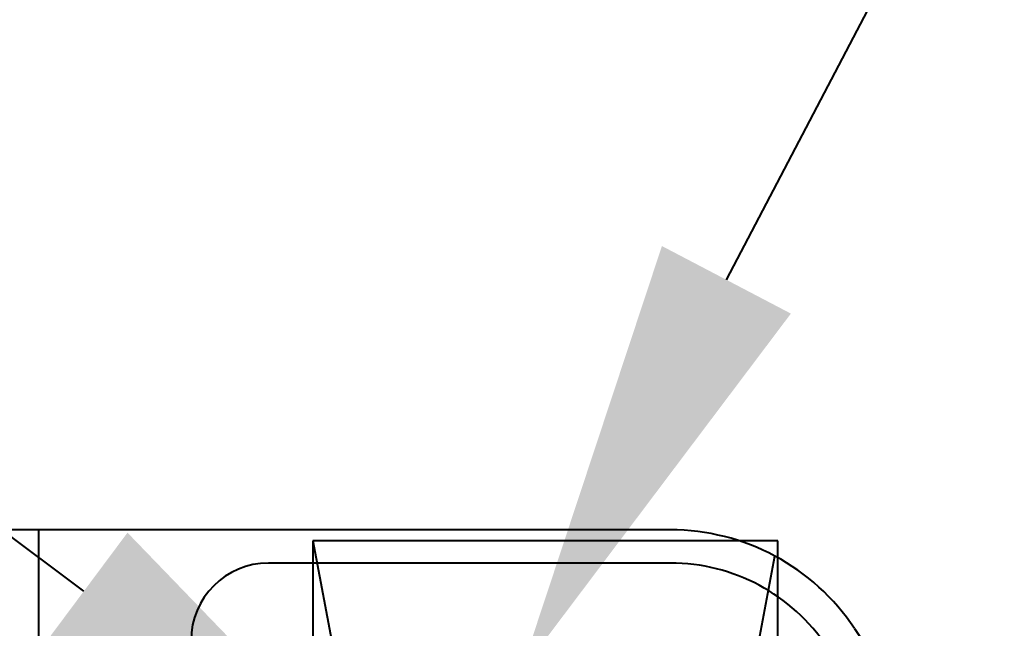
# Model space of a CAD drawing. Header units: millimetres. Extents: x 164 to 1164, y 133 to 906.
# Drawn here: x 536.96 to 550.26, y 340.65 to 348.9 of the extents above; entities that cross this region are included whole.
import ezdxf
from ezdxf import colors
from ezdxf.entities.mleader import LeaderData, LeaderLine
from ezdxf.math import Vec2, Vec3

# ---------------------------------------------------------------- set-up
doc = ezdxf.new("R2010")
doc.units = ezdxf.units.MM
doc.layers.add('00侧挡板', color=103, linetype='Continuous')
doc.styles.get("Standard").update_dxf_attribs({"font": ''})
doc.styles.get('Standard').set_extended_font_data('SimSun')

# ---------------------------------------------------------------- blocks, each defined once
blk = doc.blocks.new('SFWER23')
at = {"color": 7}
for p, q in [((-198.1573, -339.0994), (-197.9546, -338.9642)), ((-198.6026, -339.9314), (-198.6026, -353.7157)), ((-198.4526, -339.9314), (-198.4526, -341.7462))]:
    blk.add_line(p, q, dxfattribs=at)
at = {"color": 1}
for p, q in [((-198.5526, -339.4462), (-198.5526, -341.5462)), ((-197.4326, -339.4462), (-198.5526, -339.4462)), ((-198.5526, -339.4462), (-198.5526, -339.6247)), ((-198.4744, -339.4462), (-198.5526, -339.4462)), ((-198.5526, -341.5462), (-197.4326, -341.5462))]:
    blk.add_line(p, q, dxfattribs=at)
at = {"color": 2}
for p, q in [((-197.2032, -339.6993), (-198.4841, -339.4591)), ((-198.5526, -341.5462), (-197.2032, -341.2932))]:
    blk.add_line(p, q, dxfattribs=at)
at = {"color": 3}
blk.add_line((-198.6026, -339.9314), (-198.6026, -353.7157), dxfattribs=at)
at = {"color": 9}
blk.add_line((-187.3026, -342.7832), (-198.6026, -342.7832), dxfattribs=at)
blk.add_line((-187.3026, -342.7832), (-198.6026, -342.7832), dxfattribs=at)
at = {"color": 7}
for centre, radius, start, end in [((-197.6026, -339.9314), 1, 123.6901, 180), ((-197.6026, -339.9314), 0.85, 123.6901, 180), ((-198.1026, -341.7462), 0.35, 180, 270)]:
    blk.add_arc(centre, radius, start, end, dxfattribs=at)
at = {"color": 3}
blk.add_arc((-197.6026, -339.9314), 1, 123.6901, 180, dxfattribs=at)

msp = doc.modelspace()

# ---------------------------------------------------------------- block references
at = {"layer": '00侧挡板', "xscale": 3, "yscale": 3, "zscale": 3, "rotation": 270}
msp.add_blockref('SFWER23', (1565.573, -253.826), dxfattribs=at)

# ---------------------------------------------------------------- leaders
at = {"layer": '00侧挡板'}
ml = msp.add_multileader_mtext('Standard', dxfattribs=at)
ml.set_content('52', color=256)
ml.set_leader_properties()
ml.build(insert=Vec2(0, 0))
ml.multileader.update_dxf_attribs({"dogleg_length": 2, "arrow_head_size": 6})
ctx = ml.context
ctx.base_point, ctx.char_height, ctx.arrow_head_size, ctx.landing_gap_size, ctx.plane_origin = Vec3(559.503, 366.3), 8, 6, 0.4, Vec3(543.754, 340.056)
notes = []
notes.append((ctx, [(0, (1, 1, 0), (557.503, 366.3), (1, 0), 2, [(0, [(543.754, 340.056)], 0, [])])]))
ctx.mtext.insert, ctx.mtext.defined_height, ctx.mtext.flow_direction = Vec3(559.903, 371.1), 0.4, 5
ml = msp.add_multileader_mtext('Standard', dxfattribs=at)
ml.set_content('50', color=256)
ml.set_leader_properties()
ml.build(insert=Vec2(0, 0))
ml.multileader.update_dxf_attribs({"dogleg_length": 2, "arrow_head_size": 6})
ctx = ml.context
ctx.base_point, ctx.char_height, ctx.arrow_head_size, ctx.landing_gap_size, ctx.plane_origin = Vec3(505.284, 355.767), 8, 6, 0.4, Vec3(542.645, 337.568)
ctx.text_align_type = 2
notes.append((ctx, [(0, (1, 1, 0), (518.217, 355.767), (-1, 0), 2, [(0, [(542.645, 337.568)], 0, [])])]))
ctx.mtext.insert, ctx.mtext.defined_height, ctx.mtext.alignment, ctx.mtext.flow_direction = Vec3(515.817, 360.567), 0.4, 3, 5
ml = msp.add_multileader_mtext('Standard', dxfattribs=at)
ml.set_content('49', color=256)
ml.set_leader_properties()
ml.build(insert=Vec2(0, 0))
ml.multileader.update_dxf_attribs({"dogleg_length": 2, "arrow_head_size": 6})
ctx = ml.context
ctx.base_point, ctx.char_height, ctx.arrow_head_size, ctx.landing_gap_size, ctx.plane_origin = Vec3(578.824, 344.005), 8, 6, 0.4, Vec3(545.26, 337.622)
notes.append((ctx, [(0, (1, 1, 0), (576.824, 344.005), (1, 0), 2, [(0, [(545.26, 337.622)], 0, [])])]))
ctx.mtext.insert, ctx.mtext.defined_height, ctx.mtext.flow_direction = Vec3(579.224, 348.805), 0.4, 5
for ctx, leaders in notes:
    for number, flags, end, landing, length, lines in leaders:
        leader = LeaderData()
        leader.index, (leader.has_last_leader_line, leader.has_dogleg_vector, leader.attachment_direction) = number, flags
        leader.last_leader_point, leader.dogleg_vector, leader.dogleg_length = Vec3(end), Vec3(landing), length
        for number, points, colour, breaks in lines:
            line = LeaderLine()
            line.index, line.vertices, line.color, line.breaks = number, Vec3.list(points), colors.encode_raw_color(colour), breaks
            leader.lines.append(line)
        ctx.leaders.append(leader)

doc.saveas('drawing.dxf')
